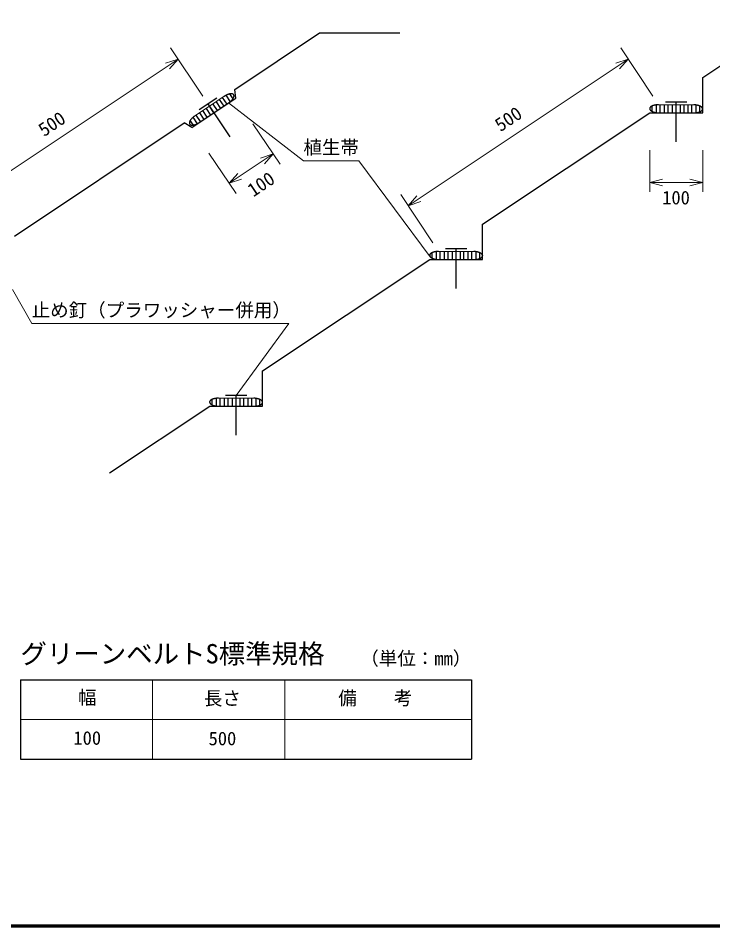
# Model space of a CAD drawing. Units: millimetres, scale not verified. Extents: x 100 to 4100, y 100 to 2919.
# Drawn here: x 848 to 2162, y 100 to 1816 of the extents above; entities that cross this region are included whole.
import ezdxf
from ezdxf.enums import TextEntityAlignment as Align

# ---------------------------------------------------------------- set-up
doc = ezdxf.new("R2010")
doc.units = ezdxf.units.MM
doc.header["$LTSCALE"] = 10
for name, color, linetype, lineweight in [('C-BGD-HTXT', 7, 'Continuous', 13), ('C-MTR-FRAM', 5, 'Continuous', 25), ('C-MTR-LINE', 5, 'Continuous', 13), ('C-STR', 7, 'Continuous', 25), ('C-STR-HTXT', 1, 'Continuous', 13), ('C-TTL', 7, 'Continuous', 13)]:
    doc.layers.add(name, color=color, linetype=linetype, lineweight=lineweight)
doc.layers.add('C-MTR', color=5, linetype='Continuous')
doc.layers.add('C-MTR-TXT', color=5, linetype='Continuous')
doc.styles.add('ＭＳ ゴシック', font='')
doc.styles.get('ＭＳ ゴシック').set_extended_font_data('MS Gothic')

msp = doc.modelspace()

# ---------------------------------------------------------------- linework, layer by layer
at = {"layer": 'C-BGD-HTXT'}
for p, q in [((1210, 1649.56), (1237.87, 1668.15)), ((1210, 1649.56), (1182.13, 1630.98)), ((1218.32, 1637.08), (1246.19, 1655.66)), ((1218.32, 1637.08), (1190.45, 1618.5))]:
    msp.add_line(p, q, dxfattribs=at)
at = {"layer": 'C-MTR-FRAM'}
for p, q in [((852.54, 565.07), (1705.13, 565.07)), ((852.54, 565.07), (852.54, 415.07)), ((1705.13, 565.08), (1705.13, 415.08)), ((852.54, 415.07), (1705.13, 415.07))]:
    msp.add_line(p, q, dxfattribs=at)
at = {"layer": 'C-MTR-LINE'}
for p, q in [((1102.54, 565.07), (1102.54, 415.07)), ((1352.54, 565.07), (1352.54, 415.07)), ((852.54, 490.07), (1705.13, 490.07))]:
    msp.add_line(p, q, dxfattribs=at)
at = {"layer": 'C-STR'}
for p, q in [((1257.65, 1681.33), (1418.01, 1788.24)), ((1418.01, 1788.24), (1570, 1788.24)), ((2142.46, 1703.75), (2269.19, 1788.24)), ((2142.46, 1637.08), (2142.46, 1703.75)), ((1176.72, 1609.35), (1259.92, 1664.82)), ((1223.87, 1664.82), (1190.59, 1642.63)), ((1243.14, 1653.63), (1234.82, 1666.11)), ((1241.18, 1670.1), (1249.27, 1657.96)), ((1254.49, 1663.65), (1248.44, 1672.73)), ((1259.92, 1664.82), (1257.65, 1681.33)), ((1248.83, 1591.32), (1207.23, 1653.72)), ((1218.22, 1636.93), (1209.9, 1649.41)), ((1218.32, 1637.08), (1210, 1649.56)), ((1216.1, 1653.63), (1224.42, 1641.15)), ((1222.34, 1657.79), (1230.66, 1645.31)), ((1228.58, 1661.95), (1236.9, 1649.47)), ((2047.18, 1639.46), (2047.18, 1650.13)), ((2054.68, 1651.93), (2054.68, 1637.38)), ((2062.18, 1637.08), (2062.18, 1652.08)), ((2069.68, 1652.08), (2069.68, 1637.08)), ((2112.46, 1657.08), (2072.46, 1657.08)), ((2077.18, 1637.08), (2077.18, 1652.08)), ((2084.68, 1652.08), (2084.68, 1637.08)), ((2092.46, 1582.08), (2092.46, 1657.08)), ((2092.46, 1637.08), (2092.46, 1652.08)), ((2092.46, 1637.08), (2092.46, 1652.08)), ((2099.68, 1652.08), (2099.68, 1637.08)), ((2107.18, 1637.08), (2107.18, 1652.08)), ((2114.68, 1652.08), (2114.68, 1637.08)), ((2122.18, 1637.08), (2122.18, 1652.08)), ((2129.68, 1651.8), (2129.68, 1637.24)), ((2137.18, 1638.95), (2137.18, 1649.8)), ((1193.22, 1620.35), (1184.9, 1632.83)), ((1191.14, 1636.99), (1199.46, 1624.51)), ((1205.7, 1628.67), (1197.38, 1641.15)), ((1203.62, 1645.31), (1211.94, 1632.83)), ((1726.43, 1426.4), (2042.46, 1637.08)), ((2042.46, 1637.08), (2142.46, 1637.08)), ((2138.65, 1637.47), (2138.77, 1636.83)), ((2142.39, 1644.58), (2142.46, 1643.93)), ((841.62, 1403.98), (1162.35, 1617.8)), ((1176.72, 1609.35), (1162.35, 1617.8)), ((1179.52, 1613.86), (1173.64, 1622.68)), ((1178.8, 1628.46), (1186.84, 1616.39)), ((1726.43, 1359.73), (1726.43, 1426.4)), ((1631.16, 1362.11), (1631.16, 1372.78)), ((1638.66, 1374.58), (1638.66, 1360.03)), ((1646.16, 1359.73), (1646.16, 1374.73)), ((1653.66, 1374.73), (1653.66, 1359.73)), ((1696.43, 1379.73), (1656.43, 1379.73)), ((1661.16, 1359.73), (1661.16, 1374.73)), ((1668.66, 1374.73), (1668.66, 1359.73)), ((1676.43, 1304.73), (1676.43, 1379.73)), ((1676.43, 1359.73), (1676.43, 1374.73)), ((1676.43, 1359.73), (1676.43, 1374.73)), ((1683.66, 1374.73), (1683.66, 1359.73)), ((1691.16, 1359.73), (1691.16, 1374.73)), ((1698.66, 1374.73), (1698.66, 1359.73)), ((1706.16, 1359.73), (1706.16, 1374.73)), ((1713.66, 1374.45), (1713.66, 1359.89)), ((1310.41, 1149.05), (1626.43, 1359.73)), ((1626.43, 1359.73), (1726.43, 1359.73)), ((1721.16, 1361.6), (1721.16, 1372.45)), ((1722.63, 1360.12), (1722.75, 1359.48)), ((1726.37, 1367.23), (1726.43, 1366.58)), ((1310.41, 1082.38), (1310.41, 1149.05)), ((1280.41, 1102.38), (1240.41, 1102.38)), ((1260.41, 1027.38), (1260.41, 1102.38)), ((1021.11, 956.19), (1210.41, 1082.38)), ((1210.41, 1082.38), (1310.41, 1082.38)), ((1215.13, 1084.76), (1215.13, 1095.43)), ((1222.63, 1097.23), (1222.63, 1082.68)), ((1230.13, 1082.38), (1230.13, 1097.38)), ((1237.63, 1097.38), (1237.63, 1082.38)), ((1245.13, 1082.38), (1245.13, 1097.38)), ((1252.63, 1097.38), (1252.63, 1082.38)), ((1260.41, 1082.38), (1260.41, 1097.38)), ((1260.41, 1082.38), (1260.41, 1097.38)), ((1267.63, 1097.38), (1267.63, 1082.38)), ((1275.13, 1082.38), (1275.13, 1097.38)), ((1282.63, 1097.38), (1282.63, 1082.38)), ((1290.13, 1082.38), (1290.13, 1097.38)), ((1297.63, 1097.1), (1297.63, 1082.54)), ((1305.13, 1084.25), (1305.13, 1095.1)), ((1306.6, 1082.78), (1306.72, 1082.13))]:
    msp.add_line(p, q, dxfattribs=at)
for centre, radius, start, end in [((1257.97, 1638), 36.23, 121.4157, 123.69043), ((1257.66, 1638.51), 35.63, 119.11592, 121.41486), ((1257.06, 1639.57), 34.41, 116.7598, 119.11162), ((1256.25, 1641.17), 32.63, 114.31622, 116.75187), ((1255.32, 1643.23), 30.36, 111.75018, 114.3043), ((1254.33, 1645.68), 27.72, 109.02114, 111.73375), ((1253.37, 1648.42), 24.82, 106.08091, 108.99945), ((1252.52, 1651.33), 21.78, 102.87105, 106.05294), ((1251.83, 1654.3), 18.74, 99.31973, 102.83543), ((1251.35, 1657.19), 15.8, 95.33798, 99.27466), ((1251.08, 1659.91), 13.07, 90.81592, 95.28119), ((1251.03, 1662.36), 10.63, 85.62015, 90.74463), ((1251.18, 1664.46), 8.52, 79.59551, 85.53128), ((1251.48, 1666.16), 6.79, 72.57765, 79.48629), ((1251.87, 1667.46), 5.43, 64.42748, 72.44731), ((1252.29, 1668.36), 4.44, 55.09899, 64.28061), ((1241.68, 1672.08), 15.33, 328.04474, 332.10262), ((1252.65, 1668.9), 3.79, 44.7352, 54.95058), ((1244.06, 1670.84), 12.64, 332.02299, 336.6399), ((1252.88, 1669.13), 3.46, 33.73949, 44.61383), ((1246.26, 1669.9), 10.25, 336.54143, 341.85378), ((1252.9, 1669.15), 3.44, 22.72667, 33.68001), ((1248.21, 1669.28), 8.21, 341.73462, 347.89859), ((1252.65, 1669.04), 3.72, 12.32453, 22.74969), ((1249.85, 1668.95), 6.54, 347.76027, 354.93579), ((1252.07, 1668.91), 4.31, 2.95967, 12.42073), ((1251.14, 1668.85), 5.24, 354.78717, 3.09804), ((1226.13, 1685.77), 36.18, 303.68785, 305.96602), ((1226.54, 1685.2), 35.47, 305.95991, 308.26931), ((1227.37, 1684.17), 34.15, 308.25941, 310.62916), ((1228.59, 1682.75), 32.28, 310.61504, 313.07688), ((1230.2, 1681.05), 29.94, 313.05789, 315.64763), ((1232.13, 1679.17), 27.25, 315.6229, 318.38221), ((1234.33, 1677.24), 24.32, 318.35055, 321.32909), ((1236.72, 1675.35), 21.27, 321.28893, 324.54708), ((1239.2, 1673.6), 18.24, 324.4964, 328.10844), ((2047.34, 1644.12), 5.24, 139.78717, 148.09804), ((2048.34, 1643.3), 6.54, 132.76027, 139.93579), ((2049.49, 1642.08), 8.21, 126.73462, 132.89859), ((2050.73, 1640.46), 10.25, 121.54143, 126.85378), ((2052, 1638.43), 12.64, 117.02299, 121.6399), ((2053.24, 1636.05), 15.33, 113.04474, 117.10262), ((2054.4, 1633.38), 18.24, 109.4964, 113.10844), ((2055.43, 1630.53), 21.27, 106.28893, 109.54708), ((2056.3, 1627.61), 24.32, 103.35055, 106.32909), ((2056.99, 1624.76), 27.25, 100.6229, 103.38221), ((2057.5, 1622.11), 29.94, 98.05789, 100.64763), ((2057.84, 1619.8), 32.28, 95.61504, 98.07688), ((2058.03, 1617.94), 34.15, 93.25941, 95.62916), ((2058.11, 1616.62), 35.47, 90.95991, 93.26931), ((2058.13, 1615.92), 36.18, 88.68785, 90.96602), ((2125.13, 1615.86), 36.23, 86.4157, 88.69043), ((2125.17, 1616.46), 35.63, 84.11592, 86.41486), ((2125.29, 1617.67), 34.41, 81.7598, 84.11162), ((2125.54, 1619.44), 32.63, 79.31622, 81.75187), ((2125.95, 1621.67), 30.36, 76.75018, 79.3043), ((2126.55, 1624.24), 27.72, 74.02114, 76.73375), ((2127.34, 1627.04), 24.82, 71.08091, 73.99945), ((2128.32, 1629.91), 21.78, 67.87105, 71.05294), ((2129.45, 1632.73), 18.74, 64.31973, 67.83543), ((2130.71, 1635.38), 15.8, 60.33798, 64.27466), ((2132.05, 1637.76), 13.07, 55.81592, 60.28119), ((2133.41, 1639.79), 10.63, 50.62015, 55.74463), ((2134.74, 1641.43), 8.52, 44.59551, 50.53128), ((2135.97, 1642.66), 6.79, 37.57765, 44.48629), ((1201.78, 1601.45), 35.47, 125.95991, 128.26931), ((1202.19, 1600.88), 36.18, 123.68785, 125.96602), ((2045.73, 1644.88), 3.44, 167.72667, 178.68001), ((2045.75, 1644.89), 3.46, 178.73949, 189.61383), ((2046.08, 1644.95), 3.79, 189.7352, 199.95058), ((2046, 1644.83), 3.72, 157.32453, 167.74969), ((2046.68, 1645.18), 4.44, 200.09899, 209.28061), ((2046.55, 1644.6), 4.31, 147.95967, 157.42073), ((2047.54, 1645.68), 5.43, 209.42748, 217.44731), ((2048.6, 1646.51), 6.79, 217.57765, 224.48629), ((2049.83, 1647.74), 8.52, 224.59551, 230.53128), ((2051.16, 1649.38), 10.63, 230.62015, 235.74463), ((2052.52, 1651.41), 13.07, 235.81592, 240.28119), ((2053.86, 1653.79), 15.8, 240.33798, 244.27466), ((2055.12, 1656.44), 18.74, 244.31973, 247.83543), ((2056.26, 1659.26), 21.78, 247.87105, 251.05294), ((2057.23, 1662.13), 24.82, 251.08091, 253.99945), ((2058.02, 1664.92), 27.72, 254.02114, 256.73375), ((2058.62, 1667.5), 30.36, 256.75018, 259.3043), ((2059.03, 1669.73), 32.63, 259.31622, 261.75187), ((2059.28, 1671.5), 34.41, 261.7598, 264.11162), ((2059.41, 1672.71), 35.63, 264.11592, 266.41486), ((2059.44, 1673.31), 36.23, 266.4157, 268.69043), ((2126.44, 1673.25), 36.18, 268.68785, 270.96602), ((2126.46, 1672.55), 35.47, 270.95991, 273.26931), ((2126.54, 1671.23), 34.15, 273.25941, 275.62916), ((2126.73, 1669.37), 32.28, 275.61504, 278.07688), ((2127.07, 1667.06), 29.94, 278.05789, 280.64763), ((2127.58, 1664.41), 27.25, 280.6229, 283.38221), ((2128.27, 1661.56), 24.32, 283.35055, 286.32909), ((2129.14, 1658.64), 21.27, 286.28893, 289.54708), ((2130.17, 1655.79), 18.24, 289.4964, 293.10844), ((2131.33, 1653.12), 15.33, 293.04474, 297.10262), ((2132.57, 1650.74), 12.64, 297.02299, 301.6399), ((2133.84, 1648.71), 10.25, 301.54143, 306.85378), ((2135.08, 1647.09), 8.21, 306.73462, 312.89859), ((2136.23, 1645.87), 6.54, 312.76027, 319.93579), ((2137.23, 1645.05), 5.24, 319.78717, 328.09804), ((2137.03, 1643.49), 5.43, 29.42748, 37.44731), ((2138.02, 1644.57), 4.31, 327.95967, 337.42073), ((2137.89, 1643.99), 4.44, 20.09899, 29.28061), ((2138.57, 1644.34), 3.72, 337.32453, 347.74969), ((2138.5, 1644.22), 3.79, 9.7352, 19.95058), ((2138.84, 1644.29), 3.44, 347.72667, 358.68001), ((2138.82, 1644.28), 3.46, 358.73949, 9.61383), ((1177.18, 1617.8), 5.24, 174.78717, 183.09804), ((1176.25, 1617.74), 4.31, 182.95967, 192.42073), ((1178.47, 1617.7), 6.54, 167.76027, 174.93579), ((1175.68, 1617.6), 3.72, 192.32453, 202.74969), ((1180.11, 1617.36), 8.21, 161.73462, 167.89859), ((1175.42, 1617.5), 3.44, 202.72667, 213.68001), ((1182.06, 1616.74), 10.25, 156.54143, 161.85378), ((1175.44, 1617.51), 3.46, 213.73949, 224.61383), ((1184.26, 1615.81), 12.64, 152.02299, 156.6399), ((1175.67, 1617.75), 3.79, 224.7352, 234.95058), ((1186.64, 1614.57), 15.33, 148.04474, 152.10262), ((1176.03, 1618.28), 4.44, 235.09899, 244.28061), ((1189.12, 1613.05), 18.24, 144.4964, 148.10844), ((1176.45, 1619.18), 5.43, 244.42748, 252.44731), ((1191.6, 1611.3), 21.27, 141.28893, 144.54708), ((1176.84, 1620.48), 6.79, 252.57765, 259.48629), ((1193.99, 1609.41), 24.32, 138.35055, 141.32909), ((1177.14, 1622.19), 8.52, 259.59551, 265.53128), ((1196.19, 1607.47), 27.25, 135.6229, 138.38221), ((1177.29, 1624.29), 10.63, 265.62015, 270.74463), ((1198.12, 1605.6), 29.94, 133.05789, 135.64763), ((1177.24, 1626.73), 13.07, 270.81592, 275.28119), ((1199.73, 1603.9), 32.28, 130.61504, 133.07688), ((1176.97, 1629.45), 15.8, 275.33798, 279.27466), ((1200.95, 1602.48), 34.15, 128.25941, 130.62916), ((1176.49, 1632.35), 18.74, 279.31973, 282.83543), ((1175.8, 1635.31), 21.78, 282.87105, 286.05294), ((1174.95, 1638.22), 24.82, 286.08091, 288.99945), ((1173.99, 1640.96), 27.72, 289.02114, 291.73375), ((1173.01, 1643.41), 30.36, 291.75018, 294.3043), ((1172.07, 1645.48), 32.63, 294.31622, 296.75187), ((1171.26, 1647.07), 34.41, 296.7598, 299.11162), ((1170.66, 1648.14), 35.63, 299.11592, 301.41486), ((1170.35, 1648.65), 36.23, 301.4157, 303.69043), ((1637.22, 1358.7), 15.33, 113.04474, 117.10262), ((1638.38, 1356.03), 18.24, 109.4964, 113.10844), ((1639.41, 1353.18), 21.27, 106.28893, 109.54708), ((1640.28, 1350.26), 24.32, 103.35055, 106.32909), ((1640.97, 1347.41), 27.25, 100.6229, 103.38221), ((1641.48, 1344.76), 29.94, 98.05789, 100.64763), ((1641.81, 1342.45), 32.28, 95.61504, 98.07688), ((1642.01, 1340.59), 34.15, 93.25941, 95.62916), ((1642.09, 1339.27), 35.47, 90.95991, 93.26931), ((1642.1, 1338.57), 36.18, 88.68785, 90.96602), ((1709.1, 1338.51), 36.23, 86.4157, 88.69043), ((1709.14, 1339.11), 35.63, 84.11592, 86.41486), ((1709.26, 1340.32), 34.41, 81.7598, 84.11162), ((1709.51, 1342.09), 32.63, 79.31622, 81.75187), ((1709.93, 1344.32), 30.36, 76.75018, 79.3043), ((1710.53, 1346.89), 27.72, 74.02114, 76.73375), ((1711.32, 1349.69), 24.82, 71.08091, 73.99945), ((1712.29, 1352.56), 21.78, 67.87105, 71.05294), ((1629.7, 1367.53), 3.44, 167.72667, 178.68001), ((1629.73, 1367.54), 3.46, 178.73949, 189.61383), ((1630.05, 1367.6), 3.79, 189.7352, 199.95058), ((1629.97, 1367.48), 3.72, 157.32453, 167.74969), ((1630.65, 1367.83), 4.44, 200.09899, 209.28061), ((1630.52, 1367.25), 4.31, 147.95967, 157.42073), ((1631.51, 1368.33), 5.43, 209.42748, 217.44731), ((1631.32, 1366.77), 5.24, 139.78717, 148.09804), ((1632.58, 1369.16), 6.79, 217.57765, 224.48629), ((1632.32, 1365.95), 6.54, 132.76027, 139.93579), ((1633.81, 1370.39), 8.52, 224.59551, 230.53128), ((1633.47, 1364.73), 8.21, 126.73462, 132.89859), ((1635.13, 1372.03), 10.63, 230.62015, 235.74463), ((1634.71, 1363.11), 10.25, 121.54143, 126.85378), ((1636.49, 1374.06), 13.07, 235.81592, 240.28119), ((1635.98, 1361.08), 12.64, 117.02299, 121.6399), ((1637.83, 1376.44), 15.8, 240.33798, 244.27466), ((1639.09, 1379.09), 18.74, 244.31973, 247.83543), ((1640.23, 1381.91), 21.78, 247.87105, 251.05294), ((1641.2, 1384.78), 24.82, 251.08091, 253.99945), ((1641.99, 1387.57), 27.72, 254.02114, 256.73375), ((1642.59, 1390.15), 30.36, 256.75018, 259.3043), ((1643.01, 1392.38), 32.63, 259.31622, 261.75187), ((1643.26, 1394.15), 34.41, 261.7598, 264.11162), ((1643.38, 1395.36), 35.63, 264.11592, 266.41486), ((1643.42, 1395.96), 36.23, 266.4157, 268.69043), ((1710.42, 1395.9), 36.18, 268.68785, 270.96602), ((1710.43, 1395.2), 35.47, 270.95991, 273.26931), ((1710.51, 1393.88), 34.15, 273.25941, 275.62916), ((1710.71, 1392.02), 32.28, 275.61504, 278.07688), ((1711.04, 1389.71), 29.94, 278.05789, 280.64763), ((1711.55, 1387.06), 27.25, 280.6229, 283.38221), ((1712.24, 1384.21), 24.32, 283.35055, 286.32909), ((1713.11, 1381.29), 21.27, 286.28893, 289.54708), ((1714.14, 1378.44), 18.24, 289.4964, 293.10844), ((1713.43, 1355.38), 18.74, 64.31973, 67.83543), ((1715.3, 1375.77), 15.33, 293.04474, 297.10262), ((1714.69, 1358.03), 15.8, 60.33798, 64.27466), ((1716.54, 1373.39), 12.64, 297.02299, 301.6399), ((1716.03, 1360.41), 13.07, 55.81592, 60.28119), ((1717.81, 1371.36), 10.25, 301.54143, 306.85378), ((1717.39, 1362.44), 10.63, 50.62015, 55.74463), ((1719.05, 1369.74), 8.21, 306.73462, 312.89859), ((1718.71, 1364.08), 8.52, 44.59551, 50.53128), ((1720.2, 1368.52), 6.54, 312.76027, 319.93579), ((1719.94, 1365.31), 6.79, 37.57765, 44.48629), ((1721.2, 1367.7), 5.24, 319.78717, 328.09804), ((1721.01, 1366.14), 5.43, 29.42748, 37.44731), ((1722, 1367.22), 4.31, 327.95967, 337.42073), ((1721.87, 1366.64), 4.44, 20.09899, 29.28061), ((1722.55, 1366.99), 3.72, 337.32453, 347.74969), ((1722.47, 1366.87), 3.79, 9.7352, 19.95058), ((1722.82, 1366.94), 3.44, 347.72667, 358.68001), ((1722.79, 1366.93), 3.46, 358.73949, 9.61383), ((1213.68, 1090.18), 3.44, 167.72667, 178.68001), ((1213.7, 1090.19), 3.46, 178.73949, 189.61383), ((1214.02, 1090.25), 3.79, 189.7352, 199.95058), ((1213.95, 1090.13), 3.72, 157.32453, 167.74969), ((1214.63, 1090.48), 4.44, 200.09899, 209.28061), ((1214.5, 1089.9), 4.31, 147.95967, 157.42073), ((1215.49, 1090.98), 5.43, 209.42748, 217.44731), ((1215.29, 1089.42), 5.24, 139.78717, 148.09804), ((1216.55, 1091.81), 6.79, 217.57765, 224.48629), ((1216.29, 1088.6), 6.54, 132.76027, 139.93579), ((1217.78, 1093.04), 8.52, 224.59551, 230.53128), ((1217.44, 1087.38), 8.21, 126.73462, 132.89859), ((1219.11, 1094.68), 10.63, 230.62015, 235.74463), ((1218.68, 1085.76), 10.25, 121.54143, 126.85378), ((1220.47, 1096.71), 13.07, 235.81592, 240.28119), ((1219.95, 1083.73), 12.64, 117.02299, 121.6399), ((1221.81, 1099.09), 15.8, 240.33798, 244.27466), ((1221.19, 1081.35), 15.33, 113.04474, 117.10262), ((1223.07, 1101.74), 18.74, 244.31973, 247.83543), ((1222.35, 1078.68), 18.24, 109.4964, 113.10844), ((1224.2, 1104.56), 21.78, 247.87105, 251.05294), ((1223.38, 1075.83), 21.27, 106.28893, 109.54708), ((1225.18, 1107.43), 24.82, 251.08091, 253.99945), ((1224.25, 1072.91), 24.32, 103.35055, 106.32909), ((1225.97, 1110.23), 27.72, 254.02114, 256.73375), ((1224.94, 1070.06), 27.25, 100.6229, 103.38221), ((1226.57, 1112.8), 30.36, 256.75018, 259.3043), ((1225.45, 1067.41), 29.94, 98.05789, 100.64763), ((1226.98, 1115.03), 32.63, 259.31622, 261.75187), ((1225.79, 1065.1), 32.28, 95.61504, 98.07688), ((1227.23, 1116.8), 34.41, 261.7598, 264.11162), ((1225.98, 1063.24), 34.15, 93.25941, 95.62916), ((1227.35, 1118.01), 35.63, 264.11592, 266.41486), ((1226.06, 1061.92), 35.47, 90.95991, 93.26931), ((1227.39, 1118.61), 36.23, 266.4157, 268.69043), ((1226.08, 1061.22), 36.18, 88.68785, 90.96602), ((1294.39, 1118.55), 36.18, 268.68785, 270.96602), ((1293.08, 1061.16), 36.23, 86.4157, 88.69043), ((1294.41, 1117.85), 35.47, 270.95991, 273.26931), ((1293.11, 1061.76), 35.63, 84.11592, 86.41486), ((1294.49, 1116.53), 34.15, 273.25941, 275.62916), ((1293.24, 1062.97), 34.41, 81.7598, 84.11162), ((1294.68, 1114.67), 32.28, 275.61504, 278.07688), ((1293.49, 1064.74), 32.63, 79.31622, 81.75187), ((1295.02, 1112.36), 29.94, 278.05789, 280.64763), ((1293.9, 1066.97), 30.36, 76.75018, 79.3043), ((1295.53, 1109.71), 27.25, 280.6229, 283.38221), ((1294.5, 1069.55), 27.72, 74.02114, 76.73375), ((1296.22, 1106.86), 24.32, 283.35055, 286.32909), ((1295.29, 1072.34), 24.82, 71.08091, 73.99945), ((1297.09, 1103.94), 21.27, 286.28893, 289.54708), ((1296.26, 1075.21), 21.78, 67.87105, 71.05294), ((1298.12, 1101.09), 18.24, 289.4964, 293.10844), ((1297.4, 1078.03), 18.74, 64.31973, 67.83543), ((1299.28, 1098.42), 15.33, 293.04474, 297.10262), ((1298.66, 1080.68), 15.8, 60.33798, 64.27466), ((1300.52, 1096.04), 12.64, 297.02299, 301.6399), ((1300, 1083.06), 13.07, 55.81592, 60.28119), ((1301.79, 1094.01), 10.25, 301.54143, 306.85378), ((1301.36, 1085.09), 10.63, 50.62015, 55.74463), ((1303.03, 1092.39), 8.21, 306.73462, 312.89859), ((1302.69, 1086.73), 8.52, 44.59551, 50.53128), ((1304.18, 1091.17), 6.54, 312.76027, 319.93579), ((1303.92, 1087.96), 6.79, 37.57765, 44.48629), ((1305.18, 1090.35), 5.24, 319.78717, 328.09804), ((1304.98, 1088.79), 5.43, 29.42748, 37.44731), ((1305.97, 1089.87), 4.31, 327.95967, 337.42073), ((1305.84, 1089.29), 4.44, 20.09899, 29.28061), ((1306.52, 1089.64), 3.72, 337.32453, 347.74969), ((1306.44, 1089.52), 3.79, 9.7352, 19.95058), ((1306.79, 1089.59), 3.44, 347.72667, 358.68001), ((1306.77, 1089.58), 3.46, 358.73949, 9.61383)]:
    msp.add_arc(centre, radius, start, end, dxfattribs=at)
at = {"layer": 'C-STR-HTXT'}
for p, q in [((1136.32, 1760.08), (1197.34, 1668.56)), ((1987.5, 1760.08), (2048.52, 1668.56)), ((734.59, 1461.3), (1150.61, 1738.65)), ((1150.61, 1738.65), (1126.93, 1730.63)), ((1150.61, 1738.65), (1134.11, 1719.87)), ((1585.76, 1461.3), (2001.79, 1738.65)), ((2001.79, 1738.65), (1978.11, 1730.63)), ((2001.79, 1738.65), (1985.29, 1719.87)), ((1246.19, 1655.66), (1387.49, 1546.36)), ((1292.23, 1616.36), (1343.36, 1539.65)), ((2042.46, 1487.77), (2042.46, 1566.69)), ((2142.46, 1487.77), (2142.46, 1566.69)), ((1209.02, 1560.89), (1260.16, 1484.18)), ((1247.1, 1503.77), (1330.31, 1559.24)), ((1330.31, 1559.24), (1306.63, 1551.23)), ((1330.31, 1559.24), (1313.8, 1540.46)), ((1387.49, 1546.36), (1492.49, 1546.36)), ((1492.49, 1546.36), (1627.41, 1364.84)), ((1247.1, 1503.77), (1263.61, 1522.55)), ((1270.78, 1511.78), (1247.1, 1503.77)), ((2042.46, 1505.32), (2066.61, 1511.79)), ((2142.46, 1505.32), (2118.31, 1511.79)), ((2042.46, 1505.32), (2066.61, 1498.85)), ((2042.46, 1505.32), (2142.46, 1505.32)), ((2142.46, 1505.32), (2118.31, 1498.85)), ((1632.49, 1391.21), (1571.47, 1482.73)), ((1585.76, 1461.3), (1602.27, 1480.07)), ((1585.76, 1461.3), (1609.45, 1469.31)), ((837.74, 1303.08), (873.79, 1238.51)), ((873.79, 1238.51), (1360.12, 1238.51)), ((1360.12, 1238.51), (1260.41, 1102.38))]:
    msp.add_line(p, q, dxfattribs=at)
at = {"layer": 'C-TTL'}
for p, q in [((2058.96, 1652.08), (2125.96, 1652.08)), ((2058.96, 1637.08), (2125.96, 1637.08)), ((1642.93, 1374.73), (1709.93, 1374.73)), ((1642.93, 1359.73), (1709.93, 1359.73)), ((1226.91, 1097.38), (1293.91, 1097.38)), ((1226.91, 1082.38), (1293.91, 1082.38))]:
    msp.add_line(p, q, dxfattribs=at)
at = {"layer": 'C-TTL', "color": 2, "lineweight": 70}
msp.add_lwpolyline([(100, 100), (4100, 100), (4100, 2870), (100, 2870)], close=True, dxfattribs=at)

# ---------------------------------------------------------------- texts
at = {"layer": 'C-MTR', "style": 'ＭＳ ゴシック'}
msp.add_text('グリーンベルトS標準規格', height=36.66, dxfattribs=at).set_placement((852.54, 585.07), align=Align.BOTTOM_LEFT)
at = {"layer": 'C-MTR-TXT', "style": 'ＭＳ ゴシック'}
for s, p in [('（単位：mm）', (1495.13, 585.07)), ('備\u3000\u3000考', (1453.47, 510.07))]:
    msp.add_text(s, height=25.66, dxfattribs=at).set_placement(p, align=Align.BOTTOM_LEFT)
for s, p in [('幅', (978.86, 511.07)), ('長さ', (1234.45, 509.57)), ('100', (978.86, 434.67)), ('500', (1234.45, 433.67))]:
    msp.add_text(s, height=25.66, dxfattribs=at).set_placement(p, align=Align.BOTTOM_CENTER)
at = {"layer": 'C-STR-HTXT', "color": 7, "style": 'ＭＳ ゴシック'}
for s, p in [('500', (1764.56, 1593.83)), ('500', (901.48, 1584.58)), ('100', (1297.08, 1470.53))]:
    msp.add_text(s, height=25.66, rotation=33.69, dxfattribs=at).set_placement(p, align=Align.BOTTOM_LEFT)
for s, p in [('植生帯', (1387.49, 1551.36)), ('100', (2065.88, 1456.13)), ('止め釘（プラワッシャー併用）', (873.79, 1243.51))]:
    msp.add_text(s, height=25.66, dxfattribs=at).set_placement(p, align=Align.BOTTOM_LEFT)

doc.saveas('drawing.dxf')
